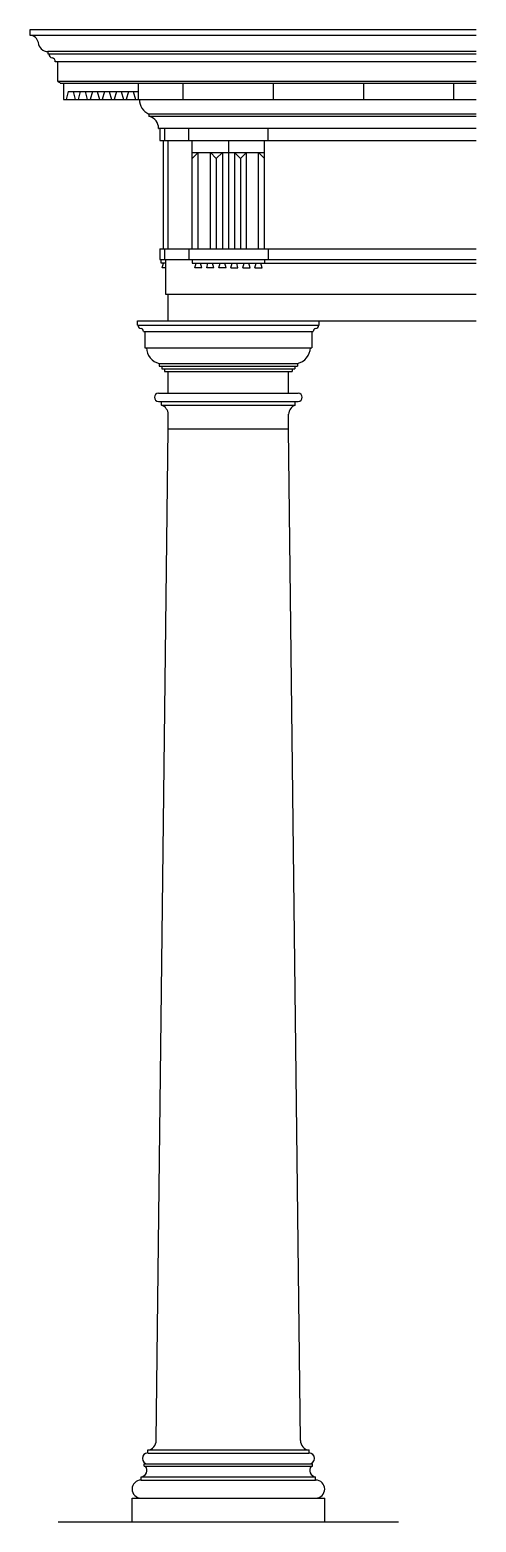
# Model space of a CAD drawing. Header units: millimetres. Extents: x -239 to 3525, y 0 to 12588.
import ezdxf

# ---------------------------------------------------------------- set-up
doc = ezdxf.new("R2010")
doc.units = ezdxf.units.MM
doc.layers.add('ceco.net 397 Doric column', color=7, linetype='Continuous')

msp = doc.modelspace()

# ---------------------------------------------------------------- linework, layer by layer
at = {"layer": 'ceco.net 397 Doric column'}
for p, q in [((3524, 12588), (-239, 12588)), ((-239, 12588), (-239, 12542)), ((-239, 12542), (3524, 12542)), ((3524, 12405), (-87, 12405)), ((-87, 12405), (-87, 12385)), ((-87, 12385), (3524, 12385)), ((3524, 12319), (-26, 12319)), ((-6, 12319), (-6, 12156)), ((-6, 12156), (3524, 12156)), ((3524, 12136), (17, 12136)), ((45, 12136), (45, 11999)), ((674, 12136), (674, 11999)), ((1054, 11999), (1054, 12136)), ((1815, 11999), (1815, 12136)), ((2576, 11999), (2576, 12136)), ((3337, 11999), (3337, 12136)), ((45, 11999), (3524, 11999)), ((85, 12068), (67, 11999)), ((85, 12068), (674, 12068)), ((126, 12068), (144, 11999)), ((186, 12068), (168, 11999)), ((227, 12068), (245, 11999)), ((288, 12068), (270, 11999)), ((329, 12068), (347, 11999)), ((389, 12068), (371, 11999)), ((430, 12068), (448, 11999)), ((491, 12068), (473, 11999)), ((531, 12068), (550, 11999)), ((592, 12068), (574, 11999)), ((633, 12068), (651, 11999)), ((3524, 11877), (765, 11877)), ((765, 11877), (765, 11857)), ((3524, 11857), (765, 11857)), ((3524, 11756), (847, 11756)), ((856, 11756), (856, 11654)), ((897, 11756), (897, 11654)), ((1100, 11654), (1100, 11756)), ((1770, 11654), (1770, 11756)), ((856, 11654), (3524, 11654)), ((887, 10741), (887, 11654)), ((928, 10741), (928, 11654)), ((1130, 10741), (1130, 11654)), ((1435, 11654), (1435, 10741)), ((1739, 10741), (1739, 11654)), ((1130, 11553), (1739, 11553)), ((1181, 11553), (1130, 11502)), ((1181, 10741), (1181, 11553)), ((1283, 10741), (1283, 11553)), ((1283, 11553), (1333, 11502)), ((1384, 11553), (1333, 11502)), ((1333, 11502), (1333, 10741)), ((1384, 11553), (1384, 10741)), ((1486, 11553), (1486, 10741)), ((1486, 11553), (1536, 11502)), ((1587, 11553), (1536, 11502)), ((1536, 11502), (1536, 10741)), ((1587, 10741), (1587, 11553)), ((1689, 10741), (1689, 11553)), ((1689, 11553), (1739, 11502)), ((856, 10741), (3524, 10741)), ((856, 10741), (856, 10650)), ((897, 10741), (897, 10650)), ((1100, 10741), (1100, 10650)), ((1770, 10741), (1770, 10650)), ((856, 10650), (3524, 10650)), ((868, 10619), (868, 10650)), ((907, 10619), (868, 10619)), ((877, 10579), (888, 10619)), ((907, 10579), (877, 10579)), ((907, 10355), (907, 10650)), ((1130, 10650), (1130, 10619)), ((1130, 10619), (3524, 10619)), ((1151, 10579), (1162, 10619)), ((1212, 10579), (1151, 10579)), ((1212, 10579), (1201, 10619)), ((1252, 10579), (1263, 10619)), ((1313, 10579), (1252, 10579)), ((1313, 10579), (1302, 10619)), ((1354, 10579), (1365, 10619)), ((1415, 10579), (1354, 10579)), ((1415, 10579), (1404, 10619)), ((1455, 10579), (1466, 10619)), ((1455, 10579), (1516, 10579)), ((1516, 10579), (1505, 10619)), ((1557, 10579), (1567, 10619)), ((1557, 10579), (1618, 10579)), ((1618, 10579), (1607, 10619)), ((1658, 10579), (1669, 10619)), ((1658, 10579), (1719, 10579)), ((1719, 10579), (1708, 10619)), ((1739, 10650), (1739, 10619)), ((3524, 10355), (907, 10355)), ((928, 10132), (928, 10355)), ((669, 10132), (3524, 10132)), ((669, 10097), (669, 10132)), ((669, 10097), (2201, 10097)), ((2201, 10097), (2201, 10132)), ((719, 10043), (2151, 10043)), ((730, 10043), (730, 9906)), ((2140, 10043), (2140, 9906)), ((730, 9906), (2140, 9906)), ((851, 9774), (2018, 9774)), ((851, 9774), (851, 9751)), ((851, 9751), (2018, 9751)), ((874, 9751), (874, 9729)), ((874, 9729), (1996, 9729)), ((896, 9729), (896, 9706)), ((896, 9706), (1973, 9706)), ((928, 9524), (928, 9706)), ((1942, 9524), (1942, 9706)), ((1973, 9729), (1973, 9706)), ((1996, 9751), (1996, 9729)), ((2018, 9774), (2018, 9751)), ((846, 9524), (2023, 9524)), ((846, 9453), (2023, 9453)), ((872, 9422), (872, 9453)), ((1998, 9422), (1998, 9453)), ((872, 9422), (1998, 9422)), ((928, 9221), (928, 9346)), ((1942, 9221), (1942, 9346)), ((826, 690), (928, 9221)), ((928, 9221), (1942, 9221)), ((2044, 690), (1942, 9221)), ((755, 609), (2115, 609)), ((755, 583), (755, 609)), ((755, 583), (2115, 583)), ((2115, 583), (2115, 609)), ((699, 381), (2171, 381)), ((699, 355), (699, 381)), ((725, 492), (2145, 492)), ((725, 472), (725, 492)), ((725, 472), (2145, 472)), ((2145, 472), (2145, 492)), ((2171, 355), (2171, 381)), ((699, 355), (2171, 355)), ((623, 203), (2247, 203)), ((623, 0), (623, 203)), ((2247, 0), (2247, 203)), ((2870, 0), (0, 0))]:
    msp.add_line(p, q, dxfattribs=at)
for centre, radius, start, end in [((-243, 12465), 77.3, 11.952, 87.1542), ((-88, 12485), 80, 182.9924, 270.403), ((-46, 12383), 32.3, 176.7512, 264.1617), ((-57, 12321), 31.2, 356.7512, 75.2022), ((8, 12157), 11.1, 183.5822, 270.9927), ((6, 12136), 10.7, 3.5822, 82.0332), ((817, 12000), 133, 180.2776, 246.8879), ((743, 11758), 103, 359.2775, 74.6389), ((847, 11757), 0.846, 179.2775, 270), ((700, 10096), 26.3, 178.6835, 267.4106), ((2170, 10096), 26.3, 272.5894, 1.3165), ((693, 10045), 25.4, 355.0477, 78.451), ((2176, 10045), 25.4, 101.549, 184.9523), ((886, 9912), 143, 182.6428, 255.9764), ((1984, 9912), 143, 284.0236, 357.3572), ((846, 9488), 35.5, 90, 270), ((2023, 9488), 35.5, 270, 90), ((844, 9343), 83.5, 1.6467, 70.6637), ((2026, 9343), 83.5, 109.3363, 178.3533), ((748, 686), 77.8, 274.9622, 2.6659), ((2121, 686), 77.8, 177.3341, 265.0378), ((755, 538), 45.7, 90, 270), ((2115, 538), 45.7, 270, 90), ((690, 438), 57.7, 278.7435, 36.4552), ((2179, 438), 57.7, 143.5448, 261.2565), ((699, 279), 76.1, 90, 270), ((2171, 279), 76.1, 270, 90)]:
    msp.add_arc(centre, radius, start, end, dxfattribs=at)

doc.saveas('drawing.dxf')
